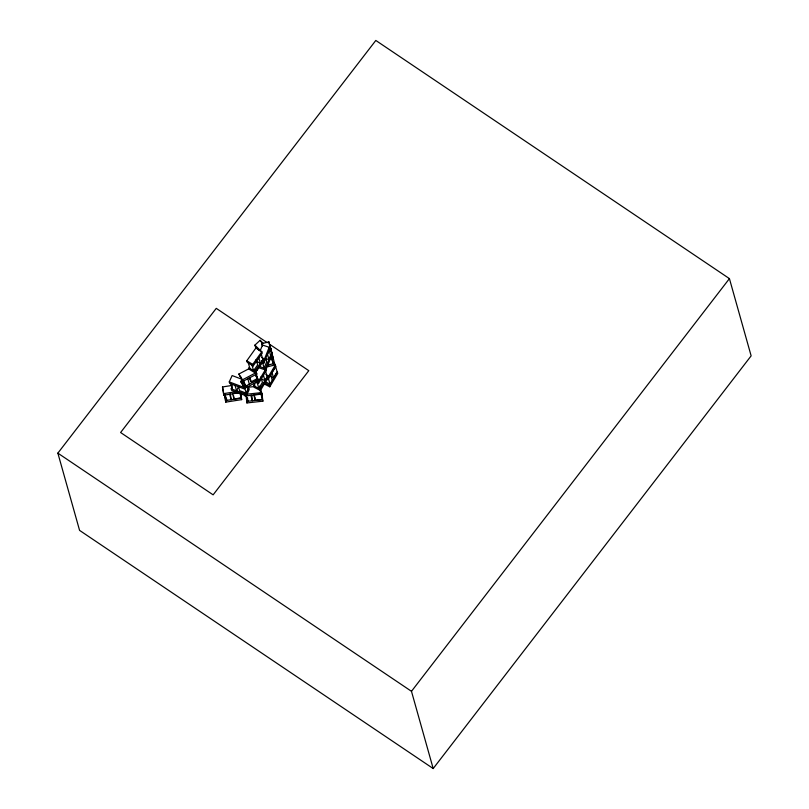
<?xml version="1.0" encoding="UTF-8"?>
<svg xmlns="http://www.w3.org/2000/svg" width="809" height="809" viewBox="0 0 809 809"><rect width="100%" height="100%" fill="white"/><g stroke="black" fill="none" stroke-linecap="round" stroke-linejoin="round"><path stroke-width="1.21" d="M260.265 350.55L262.48 345.049L269.205 347.273L269.63 348.8L263.876 363.099L261.641 362.361M263.916 359.469L262.622 362.685L264.138 368.105L266.727 361.663L265.817 358.417M263.876 363.099L263.451 361.572L269.205 347.273M265.827 370.047L265.403 368.52L271.157 354.221L271.581 355.748L265.827 370.047L259.113 367.812M245.38 384.275L243.944 387.44L244.379 388.967L229.695 383.415L229.271 381.888L232.132 375.558L242.296 379.401M247.554 397.886L247.857 401.264L245.896 394.387L248.767 388.047L249.192 389.574L246.33 395.904L231.647 390.363L231.222 388.836L232.173 386.722M238.503 386.641L236.592 390.868L235.065 385.448M238.392 386.318L239.616 390.656L246.219 393.154L248.009 389.2L247.099 385.944M255.472 372.686L259.143 366.507M265.868 374.547L267.951 375.609L268.386 377.136L260.417 390.514L254.168 387.329L253.743 385.802L254.966 383.739M256.382 382.505L258.465 383.567L258.041 382.04L265.999 368.671L263.916 367.61M258.465 383.567L266.434 370.198L265.999 368.671M260.417 390.514L259.992 388.987L267.951 375.609M260.801 378.582L264.968 380.705L267.203 376.943L265.686 371.523M275.373 364.95L267.405 378.329L267.83 379.846L275.798 366.477L275.373 364.95L273.29 363.888M273.513 377.793L277.093 371.776L275.576 366.356L271.986 372.383L273.513 377.793L270.59 376.306M269.781 386.793L269.357 385.266L277.325 371.897L277.75 373.414L269.781 386.793L263.542 383.608M246.806 360.763L255.887 348.022L261.813 351.693L262.237 353.22L253.156 365.961L247.23 362.29L246.806 360.763L252.732 364.434L253.156 365.961M252.732 364.434L261.813 351.693M263.764 358.64L264.189 360.157L255.108 372.909L254.683 371.382L263.764 358.64L261.792 357.406M57.864 453.141L375.811 40.45L729.425 278.62L751.136 355.859L433.189 768.55L79.575 530.38L57.864 453.141L411.478 691.311L433.189 768.55M411.478 691.311L729.425 278.62M259.547 350.752L255.32 346.667L254.886 345.14L260.124 340.296L263.501 343.572M243.822 380.847L245.349 386.267L238.877 374.021L249.789 368.297M256.392 372.514L256.817 374.041L242.629 381.474L242.194 379.957L256.392 372.514L254.734 369.551M256.129 375.507L258.769 380.978L244.581 388.421L241.254 382.495L243.438 381.342M249.081 378.127L251.154 381.828L257.545 378.481L256.018 373.06M244.581 388.421L244.146 386.894L258.344 379.461M262.5 346.06L261.894 343.633L268.901 341.863L272.957 358.003L269.458 358.883M270.196 357.062L272.532 356.476L272.957 358.003M274.908 364.94L267.9 366.71L267.466 365.183L274.484 363.423L274.908 364.94L270.853 348.8M239.717 392.678L223.85 395.197L222.475 386.955L232.234 385.408M223.426 393.67L238.068 391.354M238.493 392.628L232.547 393.568L234.064 398.989L241.203 397.856L239.686 392.446M225.377 400.617L241.244 398.099L241.669 399.626L225.802 402.134L224.427 393.902M247.645 387.299L254.997 386.49L254.006 383.142M260.933 394.226L260.508 392.709L244.561 394.468L244.985 395.995L260.933 394.226L260.538 389.726L262.065 395.176M255.26 400.202L262.44 399.403L260.913 393.983L253.733 394.782L255.26 400.202L254.977 397.027M246.512 401.416L262.46 399.646L262.885 401.173L246.937 402.943L245.916 394.65M265.645 358.549L269.013 359.661L267.486 354.241L269.104 350.216L270.621 355.636M261.206 360.834L263.451 361.572M259.8 366.659L265.403 368.52M240.981 381.696L244.288 382.94M229.271 381.888L243.944 387.44M231.222 388.836L245.896 394.387M264.826 381.484L270.024 384.144L268.507 378.723M264.149 382.617L269.357 385.266M255.957 380.978L258.041 382.04M253.743 385.802L259.992 388.987M256.392 361.047L260.346 363.494L258.829 358.074M254.683 371.382L248.757 367.711L249.182 369.228L255.108 372.909M267.213 342.662L216.266 308.35L120.602 432.522L213.131 494.845L308.795 370.674L269.286 344.058M262.237 343.461L260.124 340.296M254.886 345.14L260.801 350.873M255.159 371.068L256.817 374.041M255.988 375.7L257.545 378.481M255.998 376.043L258.769 380.978M238.877 374.021L242.194 379.957M244.146 386.894L240.829 380.968L241.254 382.495M269.731 344.816L271.288 350.327M270.752 348.922L272.269 354.342M271.116 350.934L271.541 352.461M273.068 357.881L273.493 359.408M268.173 362.685L268.78 364.859M261.894 343.633L262.318 345.15M270.742 374.961L272.269 380.382M261.378 354.484L262.905 359.904M263.441 375.285L264.968 380.705M256.129 359.54L257.656 364.96L253.571 370.694L252.044 365.274M260.882 376.954L262.399 382.374L258.819 388.391L257.292 382.97M248.343 362.978L249.86 368.398M249.941 377.49L251.154 381.828M247.817 378.754L249.344 384.174M250.82 395.348L252.337 400.768L251.842 395.136M244.692 387.733L246.219 393.154M241.112 377.085L242.022 380.341M230.939 383.881L232.456 389.301M229.655 394.276L231.182 399.697L230.383 394.094M225.195 394.984L226.712 400.404L226.399 398.159M222.475 386.955L222.9 388.482M268.901 341.863L272.532 356.476M271.804 358.266L273.169 363.747L271.096 356.142M240.87 394.034L241.669 399.626M240.607 393.629L241.244 398.099M233.619 395.844L234.064 398.989M224.851 395.419L225.802 402.134M223.062 389.594L223.85 395.197M262.885 401.173L261.863 392.881L262.46 399.646M259.911 385.944L260.508 392.709M246.644 399.555L246.937 402.943"/></g></svg>
